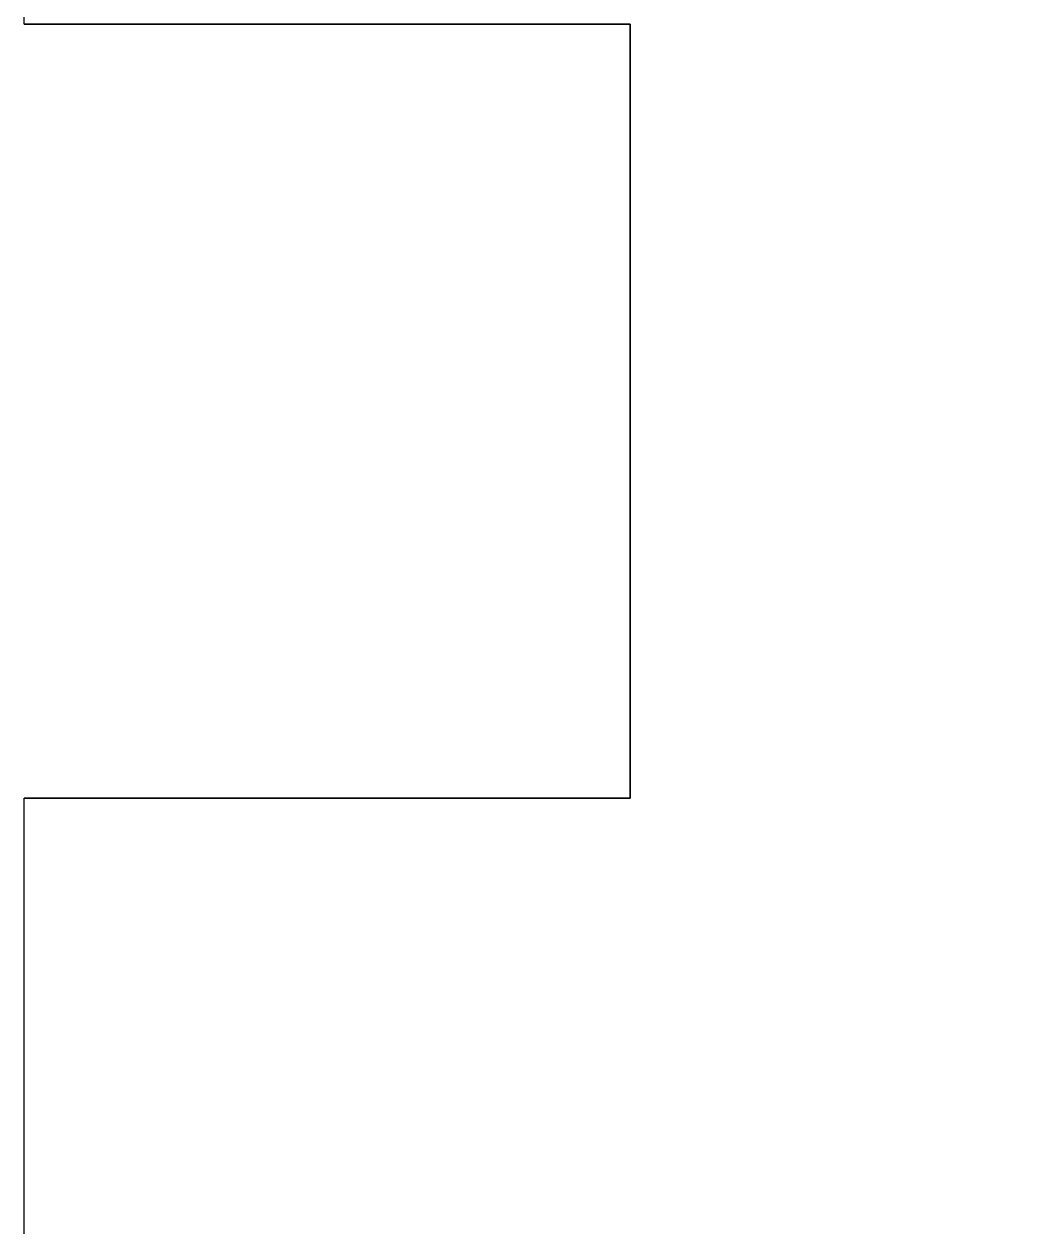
# Model space of a CAD drawing. Header units: metres. Extents: x 0 to 298, y 0 to 162.
# Drawn here: x 173.3641 to 173.521, y 105.4107 to 105.5972 of the extents above; entities that cross this region are included whole.
import ezdxf

# ---------------------------------------------------------------- set-up
doc = ezdxf.new("R2010")
doc.units = ezdxf.units.M
doc.header["$MEASUREMENT"] = 0
doc.layers.add('BLK_1_FLR_0_CARPET_AREA', color=10, linetype='Continuous')

msp = doc.modelspace()

# ---------------------------------------------------------------- linework, layer by layer
for p, q in [((173.36408, 105.5972), (173.36408, 107.0472)), ((173.36408, 105.5972), (173.45808, 105.5972)), ((173.45808, 105.5972), (173.45808, 105.4772)), ((173.45808, 105.4772), (173.36408, 105.4772)), ((173.36408, 103.4622), (173.36408, 105.4772))]:
    msp.add_line(p, q)
at = {"layer": 'BLK_1_FLR_0_CARPET_AREA', "color": 15, "linetype": 'Continuous', "lineweight": 30}
msp.add_lwpolyline([(173.36408, 103.4622), (173.36408, 105.4772), (173.45808, 105.4772), (173.45808, 105.5972), (173.36408, 105.5972), (173.36408, 106.8172), (174.32638, 106.8172), (174.32638, 105.5972), (174.22838, 105.5972), (174.22838, 105.4772), (174.54438, 105.4772), (174.54438, 105.5972), (174.44638, 105.5972), (174.44638, 106.8172), (175.40238, 106.8172), (175.40238, 105.5972), (175.30438, 105.5972), (175.30438, 105.4772), (175.62038, 105.4772)], dxfattribs=at)

doc.saveas('drawing.dxf')
